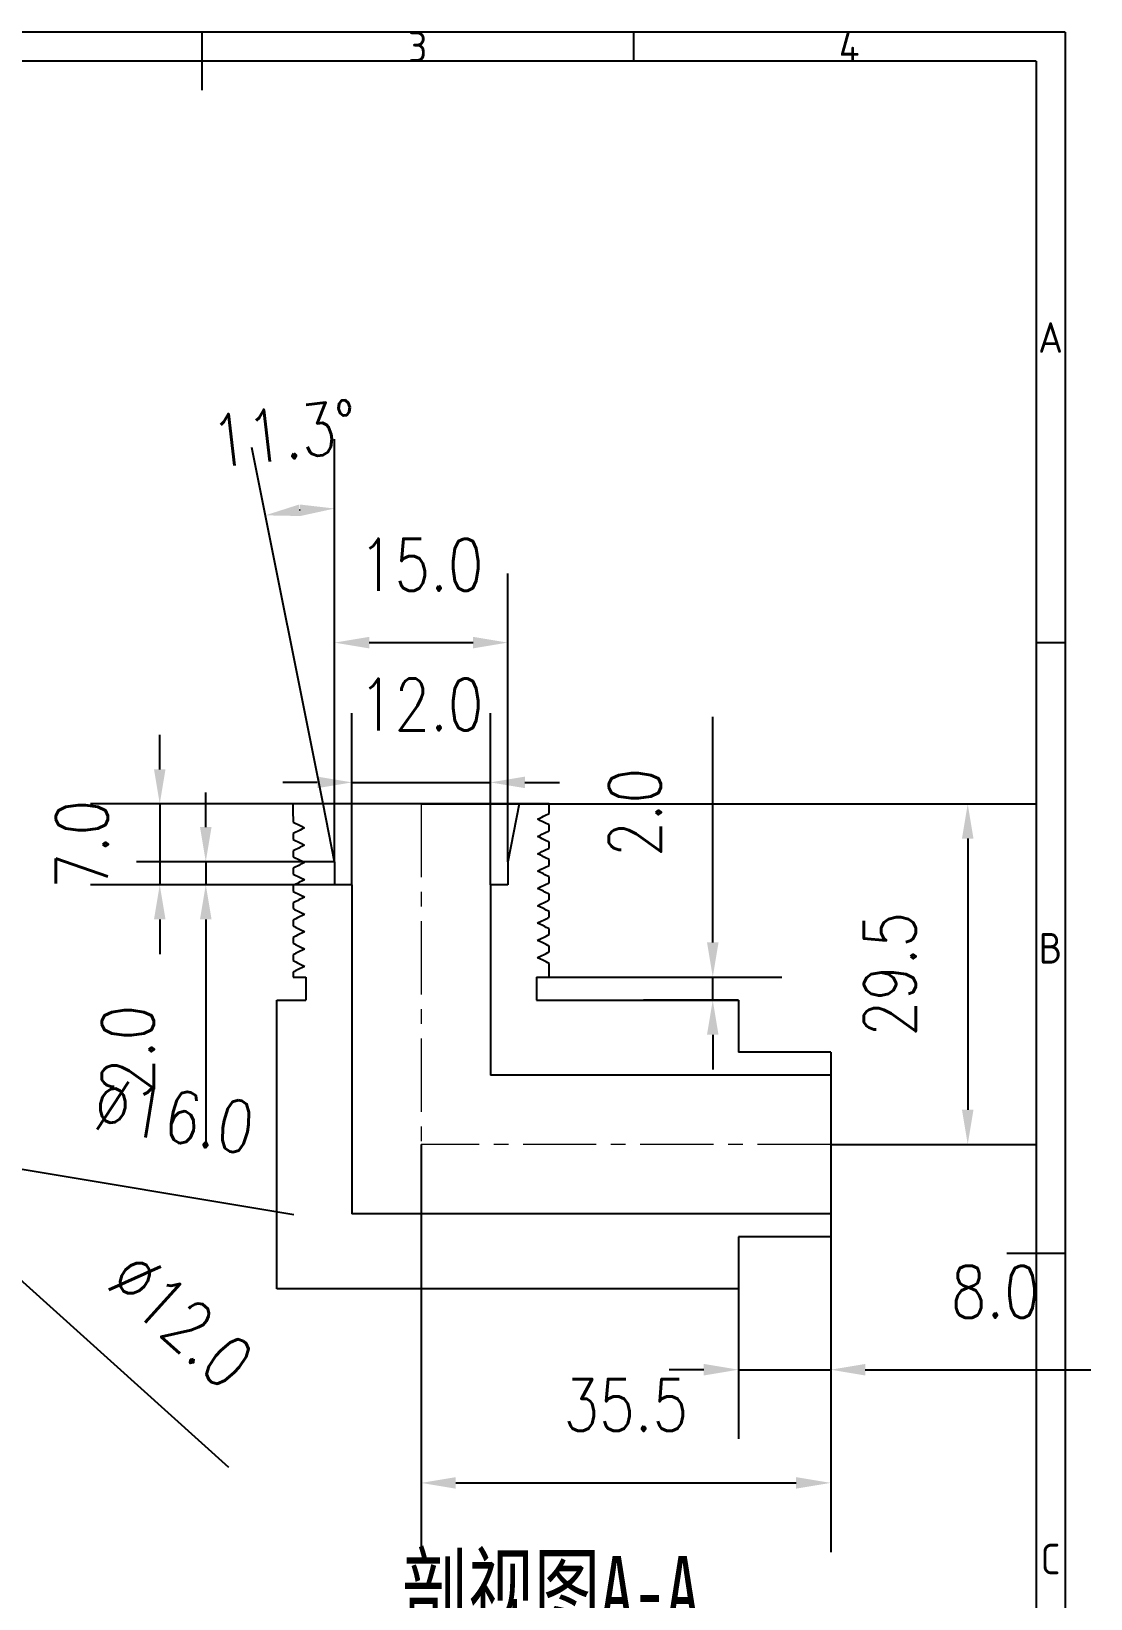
# Model space of a CAD drawing. Header units: millimetres. Extents: x -8604 to -3995, y 3123 to 6155.
# Drawn here: x -5539 to -5447.2, y 4757.1 to 4892.9 of the extents above; entities that cross this region are included whole.
import ezdxf
from ezdxf.enums import TextEntityAlignment as Align

# ---------------------------------------------------------------- set-up
doc = ezdxf.new("R2010")
doc.units = ezdxf.units.MM
doc.linetypes.add('CENTERX2', pattern=[20.32, 12.7, -2.54, 2.54, -2.54])
doc.layers.get('DEFPOINTS').update_dxf_attribs({"color": 30})
doc.layers.add('6文字层', color=3, linetype='Continuous')
doc.layers.add('中心线2', color=3, linetype='CENTERX2', lineweight=15)
doc.layers.add('画图', color=7, linetype='Continuous', lineweight=25)
doc.styles.add('ACISOTS', font='isocp.shx', dxfattribs={"bigfont": 'gbcbig.shx'})
doc.styles.add('TH_GBDIM', font='romans.shx', dxfattribs={"width": 0.8, "bigfont": 'gbcbig.shx'})
doc.styles.add('一比二', font='', dxfattribs={"width": 0.7, "height": 6})
doc.styles.get('一比二').set_extended_font_data('SimSun')
doc.dimstyles.new('TH_GBDIM', dxfattribs={"dimscale": 3, "dimtxt": 3.5, "dimasz": 2.5, "dimexe": 2, "dimexo": 0, "dimgap": 1.5, "dimtad": 1, "dimdec": 1, "dimzin": 0, "dimdsep": 46, "dimtxsty": 'TH_GBDIM', "dimcen": 2.5, "dimclrd": 130, "dimclre": 130, "dimclrt": 3, "dimadec": 0, "dimazin": 0, "dimtfac": 0.714286, "dimtdec": 1, "dimtmove": 0, "dimatfit": 3, "dimfxl": 1, "dimtzin": 0, "dimlwd": -1, "dimlwe": -1, "dimarcsym": 0})

# ---------------------------------------------------------------- blocks, each defined once
blk = doc.blocks.new('*D1774')
at = {"color": 130, "transparency": 16777216}
for p, q in [((-5559.65, 4802.43), (-5561.88, 4804.44)), ((-5557.42, 4800.42), (-5548.5, 4792.39)), ((-5521.87, 4768.42), (-5546.27, 4790.39))]:
    blk.add_line(p, q, dxfattribs=at)
for points in [[(-5559.32, 4802.8), (-5559.99, 4802.06), (-5557.42, 4800.42)], [(-5545.94, 4790.76), (-5546.61, 4790.02), (-5548.5, 4792.39)]]:
    blk.add_solid(points, dxfattribs=at)
at = {"layer": 'DEFPOINTS', "color": 0, "transparency": 16777216}
for p in [(-5557.42, 4800.42), (-5548.5, 4792.39)]:
    blk.add_point(p, dxfattribs=at)
at = {"color": 3, "transparency": 16777216, "insert": (-5525.99, 4781.21), "char_height": 4.5, "attachment_point": 5, "rotation": 318.0066, "style": 'TH_GBDIM'}
blk.add_mtext('∅12.0', dxfattribs=at)
blk = doc.blocks.new('*D1763')
at = {"color": 130, "transparency": 16777216}
for p, q in [((-5512.69, 4820.91), (-5512.69, 4845.89)), ((-5497.69, 4820.91), (-5497.69, 4845.89)), ((-5509.69, 4839.89), (-5500.69, 4839.89))]:
    blk.add_line(p, q, dxfattribs=at)
for points in [[(-5509.69, 4840.39), (-5509.69, 4839.39), (-5512.69, 4839.89)], [(-5500.69, 4840.39), (-5500.69, 4839.39), (-5497.69, 4839.89)]]:
    blk.add_solid(points, dxfattribs=at)
at = {"layer": 'DEFPOINTS', "color": 0, "transparency": 16777216}
for p in [(-5497.69, 4839.89), (-5512.69, 4820.91), (-5497.69, 4820.91)]:
    blk.add_point(p, dxfattribs=at)
at = {"color": 3, "transparency": 16777216, "insert": (-5505.19, 4846.64), "char_height": 4.5, "attachment_point": 5, "style": 'TH_GBDIM'}
blk.add_mtext('15.0', dxfattribs=at)
blk = doc.blocks.new('*D1775')
at = {"color": 130, "transparency": 16777216}
for p, q in [((-5511.19, 4818.91), (-5511.19, 4833.78)), ((-5499.19, 4818.91), (-5499.19, 4833.78)), ((-5514.19, 4827.78), (-5517.19, 4827.78)), ((-5511.19, 4827.78), (-5499.19, 4827.78)), ((-5496.19, 4827.78), (-5493.19, 4827.78))]:
    blk.add_line(p, q, dxfattribs=at)
for points in [[(-5514.19, 4828.28), (-5514.19, 4827.28), (-5511.19, 4827.78)], [(-5496.19, 4828.28), (-5496.19, 4827.28), (-5499.19, 4827.78)]]:
    blk.add_solid(points, dxfattribs=at)
at = {"layer": 'DEFPOINTS', "color": 0, "transparency": 16777216}
for p in [(-5499.19, 4827.78), (-5511.19, 4818.91), (-5499.19, 4818.91)]:
    blk.add_point(p, dxfattribs=at)
at = {"color": 3, "transparency": 16777216, "insert": (-5505.19, 4834.53), "char_height": 4.5, "attachment_point": 5, "style": 'TH_GBDIM'}
blk.add_mtext('12.0', dxfattribs=at)
blk = doc.blocks.new('*D1764')
at = {"color": 130, "transparency": 16777216}
for p, q in [((-5527.85, 4828.91), (-5527.85, 4831.91)), ((-5516.29, 4825.91), (-5533.85, 4825.91)), ((-5527.85, 4825.91), (-5527.85, 4818.91)), ((-5512.69, 4818.91), (-5533.85, 4818.91)), ((-5527.85, 4815.91), (-5527.85, 4812.91))]:
    blk.add_line(p, q, dxfattribs=at)
for points in [[(-5528.35, 4828.91), (-5527.35, 4828.91), (-5527.85, 4825.91)], [(-5528.35, 4815.91), (-5527.35, 4815.91), (-5527.85, 4818.91)]]:
    blk.add_solid(points, dxfattribs=at)
at = {"layer": 'DEFPOINTS', "color": 0, "transparency": 16777216}
for p in [(-5516.29, 4825.91), (-5527.85, 4818.91), (-5512.69, 4818.91)]:
    blk.add_point(p, dxfattribs=at)
at = {"color": 3, "transparency": 16777216, "insert": (-5534.6, 4822.41), "char_height": 4.5, "attachment_point": 5, "rotation": 90, "style": 'TH_GBDIM'}
blk.add_mtext('7.0', dxfattribs=at)
blk = doc.blocks.new('*D1776')
at = {"color": 130, "transparency": 16777216}
for p, q in [((-5494.09, 4825.91), (-5451.81, 4825.91)), ((-5457.81, 4822.91), (-5457.81, 4799.41)), ((-5469.69, 4796.41), (-5451.81, 4796.41))]:
    blk.add_line(p, q, dxfattribs=at)
for points in [[(-5458.31, 4822.91), (-5457.31, 4822.91), (-5457.81, 4825.91)], [(-5458.31, 4799.41), (-5457.31, 4799.41), (-5457.81, 4796.41)]]:
    blk.add_solid(points, dxfattribs=at)
at = {"layer": 'DEFPOINTS', "color": 0, "transparency": 16777216}
for p in [(-5494.09, 4825.91), (-5469.69, 4796.41), (-5457.81, 4796.41)]:
    blk.add_point(p, dxfattribs=at)
at = {"color": 3, "transparency": 16777216, "insert": (-5464.56, 4811.16), "char_height": 4.5, "attachment_point": 5, "rotation": 90, "style": 'TH_GBDIM'}
blk.add_mtext('29.5', dxfattribs=at)
blk = doc.blocks.new('*D1777')
at = {"color": 130, "transparency": 16777216}
for p, q in [((-5505.19, 4796.41), (-5505.19, 4761.08)), ((-5469.69, 4788.41), (-5469.69, 4761.08)), ((-5502.19, 4767.08), (-5472.69, 4767.08))]:
    blk.add_line(p, q, dxfattribs=at)
for points in [[(-5502.19, 4767.58), (-5502.19, 4766.58), (-5505.19, 4767.08)], [(-5472.69, 4767.58), (-5472.69, 4766.58), (-5469.69, 4767.08)]]:
    blk.add_solid(points, dxfattribs=at)
at = {"layer": 'DEFPOINTS', "color": 0, "transparency": 16777216}
for p in [(-5505.19, 4796.41), (-5469.69, 4788.41), (-5469.69, 4767.08)]:
    blk.add_point(p, dxfattribs=at)
at = {"color": 3, "transparency": 16777216, "insert": (-5487.44, 4773.83), "char_height": 4.5, "attachment_point": 5, "style": 'TH_GBDIM'}
blk.add_mtext('35.5', dxfattribs=at)
blk = doc.blocks.new('*D1765')
at = {"color": 130, "transparency": 16777216}
for p, q in [((-5469.69, 4788.41), (-5469.69, 4770.89)), ((-5477.69, 4783.91), (-5477.69, 4770.89)), ((-5480.69, 4776.89), (-5483.69, 4776.89)), ((-5477.69, 4776.89), (-5469.69, 4776.89)), ((-5466.69, 4776.89), (-5447.15, 4776.89))]:
    blk.add_line(p, q, dxfattribs=at)
for points in [[(-5480.69, 4777.39), (-5480.69, 4776.39), (-5477.69, 4776.89)], [(-5466.69, 4777.39), (-5466.69, 4776.39), (-5469.69, 4776.89)]]:
    blk.add_solid(points, dxfattribs=at)
at = {"layer": 'DEFPOINTS', "color": 0, "transparency": 16777216}
for p in [(-5469.69, 4788.41), (-5477.69, 4783.91), (-5469.69, 4776.89)]:
    blk.add_point(p, dxfattribs=at)
at = {"color": 3, "transparency": 16777216, "insert": (-5455.42, 4783.64), "char_height": 4.5, "attachment_point": 5, "style": 'TH_GBDIM'}
blk.add_mtext('8.0', dxfattribs=at)
blk = doc.blocks.new('*D1766')
at = {"color": 130, "transparency": 16777216}
for p, q in [((-5523.86, 4823.91), (-5523.86, 4826.91)), ((-5512.69, 4820.91), (-5529.86, 4820.91)), ((-5523.86, 4820.91), (-5523.86, 4818.91)), ((-5512.69, 4818.91), (-5529.86, 4818.91)), ((-5523.86, 4815.91), (-5523.86, 4796.37))]:
    blk.add_line(p, q, dxfattribs=at)
for points in [[(-5524.36, 4823.91), (-5523.36, 4823.91), (-5523.86, 4820.91)], [(-5524.36, 4815.91), (-5523.36, 4815.91), (-5523.86, 4818.91)]]:
    blk.add_solid(points, dxfattribs=at)
at = {"layer": 'DEFPOINTS', "color": 0, "transparency": 16777216}
for p in [(-5512.69, 4820.91), (-5523.86, 4818.91), (-5512.69, 4818.91)]:
    blk.add_point(p, dxfattribs=at)
at = {"color": 3, "transparency": 16777216, "insert": (-5530.61, 4804.64), "char_height": 4.5, "attachment_point": 5, "rotation": 90, "style": 'TH_GBDIM'}
blk.add_mtext('2.0', dxfattribs=at)
blk = doc.blocks.new('*D1767')
at = {"color": 130, "transparency": 16777216}
for p, q in [((-5479.91, 4813.91), (-5479.91, 4833.45)), ((-5494.09, 4810.91), (-5473.91, 4810.91)), ((-5479.91, 4808.91), (-5479.91, 4810.91)), ((-5477.69, 4808.91), (-5485.91, 4808.91)), ((-5479.91, 4805.91), (-5479.91, 4802.91))]:
    blk.add_line(p, q, dxfattribs=at)
for points in [[(-5480.41, 4813.91), (-5479.41, 4813.91), (-5479.91, 4810.91)], [(-5480.41, 4805.91), (-5479.41, 4805.91), (-5479.91, 4808.91)]]:
    blk.add_solid(points, dxfattribs=at)
at = {"layer": 'DEFPOINTS', "color": 0, "transparency": 16777216}
for p in [(-5494.09, 4810.91), (-5479.91, 4808.91), (-5477.69, 4808.91)]:
    blk.add_point(p, dxfattribs=at)
at = {"color": 3, "transparency": 16777216, "insert": (-5486.66, 4825.18), "char_height": 4.5, "attachment_point": 5, "rotation": 90, "style": 'TH_GBDIM'}
blk.add_mtext('2.0', dxfattribs=at)
blk = doc.blocks.new('*D1769')
at = {"color": 130, "transparency": 16777216}
for p, q in [((-5563.81, 4798.21), (-5566.77, 4798.7)), ((-5560.85, 4797.72), (-5545.07, 4795.1)), ((-5516.24, 4790.32), (-5542.11, 4794.61))]:
    blk.add_line(p, q, dxfattribs=at)
for points in [[(-5563.73, 4798.7), (-5563.9, 4797.72), (-5560.85, 4797.72)], [(-5542.03, 4795.1), (-5542.19, 4794.12), (-5545.07, 4795.1)]]:
    blk.add_solid(points, dxfattribs=at)
at = {"layer": 'DEFPOINTS', "color": 0, "transparency": 16777216}
for p in [(-5560.85, 4797.72), (-5545.07, 4795.1)]:
    blk.add_point(p, dxfattribs=at)
at = {"color": 3, "transparency": 16777216, "insert": (-5526.59, 4798.88), "char_height": 4.5, "attachment_point": 5, "rotation": 350.5797, "style": 'TH_GBDIM'}
blk.add_mtext('∅16.0', dxfattribs=at)
blk = doc.blocks.new('*D1770')
at = {"color": 130, "transparency": 16777216}
for p, q in [((-5513.69, 4825.91), (-5519.87, 4856.8)), ((-5512.69, 4820.91), (-5512.69, 4857.51))]:
    blk.add_line(p, q, dxfattribs=at)
blk.add_arc((-5512.69, 4820.91), 30.6, 95.6193, 95.6906, dxfattribs=at)
for points in [[(-5515.65, 4850.86), (-5515.8, 4851.85), (-5518.7, 4850.92)], [(-5515.72, 4851.86), (-5515.67, 4850.86), (-5512.69, 4851.51)]]:
    blk.add_solid(points, dxfattribs=at)
at = {"layer": 'DEFPOINTS', "color": 0, "transparency": 16777216}
for p in [(-5514.71, 4851.44), (-5513.69, 4825.91), (-5512.69, 4820.91), (-5512.69, 4820.91), (-5512.69, 4818.91)]:
    blk.add_point(p, dxfattribs=at)
at = {"color": 3, "transparency": 16777216, "insert": (-5517.04, 4858.01), "char_height": 4.5, "attachment_point": 5, "rotation": 6.6803, "style": 'TH_GBDIM'}
blk.add_mtext('11.3°', dxfattribs=at)

msp = doc.modelspace()

# ---------------------------------------------------------------- linework, layer by layer
msp.add_line((-5451.89, 4890.27), (-5451.89, 4683.63))
at = {"color": 7, "linetype": 'Continuous', "lineweight": 25}
for p, q in [((-5516.29, 4824.84), (-5516.29, 4825.84)), ((-5505.19, 4825.91), (-5494.09, 4825.91)), ((-5494.09, 4825.09), (-5494.09, 4825.91)), ((-5516.29, 4824.82), (-5516.29, 4824.34)), ((-5494.09, 4823.59), (-5494.09, 4824.09)), ((-5516.29, 4823.34), (-5516.29, 4822.84)), ((-5494.09, 4822.09), (-5494.09, 4822.59)), ((-5516.29, 4821.84), (-5516.29, 4821.34)), ((-5516.29, 4820.34), (-5516.29, 4819.84)), ((-5494.09, 4820.59), (-5494.09, 4821.09)), ((-5516.29, 4818.84), (-5516.29, 4818.34)), ((-5494.09, 4819.09), (-5494.09, 4819.59)), ((-5516.29, 4817.34), (-5516.29, 4816.84)), ((-5494.09, 4817.59), (-5494.09, 4818.09)), ((-5516.29, 4815.84), (-5516.29, 4815.34)), ((-5494.09, 4816.09), (-5494.09, 4816.59)), ((-5494.09, 4814.59), (-5494.09, 4815.09)), ((-5516.29, 4814.34), (-5516.29, 4813.84)), ((-5494.09, 4813.09), (-5494.09, 4813.59)), ((-5516.29, 4812.84), (-5516.29, 4812.34)), ((-5494.09, 4810.91), (-5494.09, 4812.09)), ((-5516.29, 4811.34), (-5516.29, 4810.91))]:
    msp.add_line(p, q, dxfattribs=at)
for points, knots in [([(-5516.29, 4824.34), (-5516.13, 4824.26), (-5515.81, 4824.1), (-5515.5, 4823.94), (-5515.3, 4823.84)], [0, 0, 0, 0, 0.528198, 1, 1, 1, 1]), ([(-5495.1, 4824.59), (-5494.93, 4824.68), (-5494.59, 4824.84), (-5494.26, 4825.01), (-5494.09, 4825.09)], [0, 0, 0, 0, 0.4999825, 1, 1, 1, 1]), ([(-5494.09, 4824.09), (-5494.26, 4824.18), (-5494.59, 4824.34), (-5494.91, 4824.5), (-5495.1, 4824.59)], [0, 0, 0, 0, 0.5104775, 1, 1, 1, 1]), ([(-5515.3, 4823.84), (-5515.46, 4823.76), (-5515.8, 4823.59), (-5516.13, 4823.43), (-5516.29, 4823.34)], [0, 0, 0, 0, 0.499997, 1, 1, 1, 1]), ([(-5516.29, 4822.84), (-5516.13, 4822.76), (-5515.81, 4822.6), (-5515.5, 4822.44), (-5515.3, 4822.34)], [0, 0, 0, 0, 0.528198, 1, 1, 1, 1]), ([(-5495.1, 4823.09), (-5494.93, 4823.18), (-5494.59, 4823.34), (-5494.26, 4823.51), (-5494.09, 4823.59)], [0, 0, 0, 0, 0.499982, 1, 1, 1, 1]), ([(-5494.09, 4822.59), (-5494.26, 4822.68), (-5494.59, 4822.84), (-5494.91, 4823), (-5495.1, 4823.09)], [0, 0, 0, 0, 0.510477, 1, 1, 1, 1]), ([(-5515.3, 4822.34), (-5515.46, 4822.26), (-5515.8, 4822.09), (-5516.13, 4821.93), (-5516.29, 4821.84)], [0, 0, 0, 0, 0.4999966, 1, 1, 1, 1]), ([(-5516.29, 4821.34), (-5516.13, 4821.26), (-5515.81, 4821.1), (-5515.5, 4820.94), (-5515.3, 4820.84)], [0, 0, 0, 0, 0.528198, 1, 1, 1, 1]), ([(-5495.1, 4821.59), (-5494.93, 4821.68), (-5494.59, 4821.84), (-5494.26, 4822.01), (-5494.09, 4822.09)], [0, 0, 0, 0, 0.499982, 1, 1, 1, 1]), ([(-5494.09, 4821.09), (-5494.26, 4821.18), (-5494.59, 4821.34), (-5494.91, 4821.5), (-5495.1, 4821.59)], [0, 0, 0, 0, 0.510477, 1, 1, 1, 1]), ([(-5515.3, 4820.84), (-5515.46, 4820.76), (-5515.8, 4820.59), (-5516.13, 4820.43), (-5516.29, 4820.34)], [0, 0, 0, 0, 0.499997, 1, 1, 1, 1]), ([(-5516.29, 4819.84), (-5516.13, 4819.76), (-5515.81, 4819.6), (-5515.5, 4819.44), (-5515.3, 4819.34)], [0, 0, 0, 0, 0.528198, 1, 1, 1, 1]), ([(-5495.1, 4820.09), (-5494.93, 4820.18), (-5494.59, 4820.34), (-5494.26, 4820.51), (-5494.09, 4820.59)], [0, 0, 0, 0, 0.4999825, 1, 1, 1, 1]), ([(-5494.09, 4819.59), (-5494.26, 4819.68), (-5494.59, 4819.84), (-5494.91, 4820), (-5495.1, 4820.09)], [0, 0, 0, 0, 0.510477, 1, 1, 1, 1]), ([(-5515.3, 4819.34), (-5515.46, 4819.26), (-5515.8, 4819.09), (-5516.13, 4818.93), (-5516.29, 4818.84)], [0, 0, 0, 0, 0.499997, 1, 1, 1, 1]), ([(-5495.1, 4818.59), (-5494.93, 4818.68), (-5494.59, 4818.84), (-5494.26, 4819.01), (-5494.09, 4819.09)], [0, 0, 0, 0, 0.499982, 1, 1, 1, 1]), ([(-5494.09, 4818.09), (-5494.26, 4818.18), (-5494.59, 4818.34), (-5494.91, 4818.5), (-5495.1, 4818.59)], [0, 0, 0, 0, 0.510477, 1, 1, 1, 1]), ([(-5516.29, 4818.34), (-5516.13, 4818.26), (-5515.81, 4818.1), (-5515.5, 4817.94), (-5515.3, 4817.84)], [0, 0, 0, 0, 0.528198, 1, 1, 1, 1]), ([(-5515.3, 4817.84), (-5515.46, 4817.76), (-5515.8, 4817.59), (-5516.13, 4817.43), (-5516.29, 4817.34)], [0, 0, 0, 0, 0.499997, 1, 1, 1, 1]), ([(-5495.1, 4817.09), (-5494.93, 4817.18), (-5494.59, 4817.34), (-5494.26, 4817.51), (-5494.09, 4817.59)], [0, 0, 0, 0, 0.499982, 1, 1, 1, 1]), ([(-5516.29, 4816.84), (-5516.13, 4816.76), (-5515.81, 4816.6), (-5515.5, 4816.44), (-5515.3, 4816.34)], [0, 0, 0, 0, 0.528198, 1, 1, 1, 1]), ([(-5515.3, 4816.34), (-5515.46, 4816.26), (-5515.8, 4816.09), (-5516.13, 4815.93), (-5516.29, 4815.84)], [0, 0, 0, 0, 0.499997, 1, 1, 1, 1]), ([(-5494.09, 4816.59), (-5494.26, 4816.68), (-5494.59, 4816.84), (-5494.91, 4817), (-5495.1, 4817.09)], [0, 0, 0, 0, 0.510477, 1, 1, 1, 1]), ([(-5495.1, 4815.59), (-5494.93, 4815.68), (-5494.59, 4815.84), (-5494.26, 4816.01), (-5494.09, 4816.09)], [0, 0, 0, 0, 0.499982, 1, 1, 1, 1]), ([(-5516.29, 4815.34), (-5516.13, 4815.26), (-5515.81, 4815.1), (-5515.5, 4814.94), (-5515.3, 4814.84)], [0, 0, 0, 0, 0.528198, 1, 1, 1, 1]), ([(-5515.3, 4814.84), (-5515.46, 4814.76), (-5515.8, 4814.59), (-5516.13, 4814.43), (-5516.29, 4814.34)], [0, 0, 0, 0, 0.499997, 1, 1, 1, 1]), ([(-5494.09, 4815.09), (-5494.26, 4815.18), (-5494.59, 4815.34), (-5494.91, 4815.5), (-5495.1, 4815.59)], [0, 0, 0, 0, 0.510477, 1, 1, 1, 1]), ([(-5495.1, 4814.09), (-5494.93, 4814.18), (-5494.59, 4814.34), (-5494.26, 4814.51), (-5494.09, 4814.59)], [0, 0, 0, 0, 0.499982, 1, 1, 1, 1]), ([(-5516.29, 4813.84), (-5516.13, 4813.76), (-5515.81, 4813.6), (-5515.5, 4813.44), (-5515.3, 4813.34)], [0, 0, 0, 0, 0.528198, 1, 1, 1, 1]), ([(-5515.3, 4813.34), (-5515.46, 4813.26), (-5515.8, 4813.09), (-5516.13, 4812.93), (-5516.29, 4812.84)], [0, 0, 0, 0, 0.4999966, 1, 1, 1, 1]), ([(-5494.09, 4813.59), (-5494.26, 4813.68), (-5494.59, 4813.84), (-5494.91, 4814), (-5495.1, 4814.09)], [0, 0, 0, 0, 0.510477, 1, 1, 1, 1]), ([(-5495.1, 4812.59), (-5494.93, 4812.68), (-5494.59, 4812.84), (-5494.26, 4813.01), (-5494.09, 4813.09)], [0, 0, 0, 0, 0.499982, 1, 1, 1, 1]), ([(-5516.29, 4812.34), (-5516.13, 4812.26), (-5515.81, 4812.1), (-5515.5, 4811.94), (-5515.3, 4811.84)], [0, 0, 0, 0, 0.528198, 1, 1, 1, 1]), ([(-5515.3, 4811.84), (-5515.46, 4811.76), (-5515.8, 4811.59), (-5516.13, 4811.43), (-5516.29, 4811.34)], [0, 0, 0, 0, 0.499997, 1, 1, 1, 1]), ([(-5494.09, 4812.09), (-5494.26, 4812.18), (-5494.59, 4812.34), (-5494.91, 4812.5), (-5495.1, 4812.59)], [0, 0, 0, 0, 0.510477, 1, 1, 1, 1])]:
    msp.add_open_spline(points, degree=3, knots=knots, dxfattribs=at)
at = {"layer": '6文字层', "ltscale": 7}
for p, q in [((-5449.37, 4892.79), (-5599.06, 4892.79)), ((-5524.21, 4892.79), (-5524.21, 4887.75)), ((-5524.21, 4892.79), (-5524.21, 4890.27)), ((-5486.79, 4892.79), (-5486.79, 4890.27)), ((-5449.37, 4892.79), (-5449.37, 4681.11)), ((-5451.89, 4890.27), (-5586.46, 4890.27)), ((-5449.37, 4839.87), (-5451.89, 4839.87)), ((-5449.37, 4786.95), (-5454.41, 4786.95)), ((-5449.37, 4786.95), (-5451.89, 4786.95))]:
    msp.add_line(p, q, dxfattribs=at)
at = {"layer": '中心线2', "ltscale": 0.5}
for p in [(-5505.19, 4825.91), (-5469.69, 4796.41)]:
    msp.add_line(p, (-5505.19, 4796.41), dxfattribs=at)
at = {"layer": '画图'}
for p, q in [((-5494.09, 4825.91), (-5516.29, 4825.91)), ((-5494.09, 4825.91), (-5516.29, 4825.91)), ((-5512.69, 4820.91), (-5513.69, 4825.91)), ((-5496.69, 4825.91), (-5497.69, 4820.91)), ((-5512.69, 4820.91), (-5512.69, 4818.91)), ((-5497.69, 4820.91), (-5497.69, 4818.91)), ((-5511.19, 4818.91), (-5512.69, 4818.91)), ((-5511.19, 4818.91), (-5511.19, 4790.41)), ((-5499.19, 4818.91), (-5499.19, 4802.41)), ((-5497.69, 4818.91), (-5499.19, 4818.91)), ((-5516.29, 4810.91), (-5515.19, 4810.91)), ((-5515.19, 4810.91), (-5515.19, 4808.91)), ((-5495.19, 4810.91), (-5495.19, 4808.91)), ((-5495.19, 4810.91), (-5494.09, 4810.91)), ((-5517.69, 4808.91), (-5515.19, 4808.91)), ((-5517.69, 4783.91), (-5517.69, 4808.91)), ((-5495.19, 4808.91), (-5477.69, 4808.91)), ((-5477.69, 4808.91), (-5477.69, 4804.41)), ((-5469.69, 4804.41), (-5477.69, 4804.41)), ((-5469.69, 4804.41), (-5469.69, 4788.41)), ((-5469.69, 4802.41), (-5499.19, 4802.41)), ((-5469.69, 4790.41), (-5511.19, 4790.41)), ((-5477.69, 4788.41), (-5477.69, 4783.91)), ((-5469.69, 4788.41), (-5477.69, 4788.41)), ((-5477.69, 4783.91), (-5517.69, 4783.91))]:
    msp.add_line(p, q, dxfattribs=at)

# ---------------------------------------------------------------- texts
at = {"style": 'ACISOTS'}
msp.add_text('B', height=2.65, dxfattribs=at).set_placement((-5450.63, 4813.41), align=Align.MIDDLE)
at = {"insert": (-5506.85, 4760.76), "char_height": 6, "attachment_point": 1, "style": '一比二'}
msp.add_mtext_dynamic_manual_height_columns('剖视图A-A\\P   1:1', width=37.9424, gutter_width=30, heights=[0], dxfattribs=at)
at = {"layer": '6文字层', "ltscale": 7, "style": 'ACISOTS'}
for s, p in [('3', (-5505.5, 4891.53)), ('4', (-5468.08, 4891.53)), ('A', (-5450.63, 4866.33)), ('C', (-5450.63, 4760.49))]:
    msp.add_text(s, height=2.65, dxfattribs=at).set_placement(p, align=Align.MIDDLE)

# ---------------------------------------------------------------- dimensions: what is measured, and where the dimension line sits
dim = msp.add_angular_dim_2l(base=(-5514.71, 4851.44), line1=((-5512.69, 4820.91), (-5513.69, 4825.91)), line2=((-5512.69, 4820.91), (-5512.69, 4818.91)), dimstyle='TH_GBDIM', override={"dimtxt": 1.5, "dimasz": 1, "dimadec": 1})
dim.commit()
dim.dimension.update_dxf_attribs({"geometry": '*D1770', "text_midpoint": (-5516.25, 4851.3), "dimtype": 162})
for base, p1, p2, picture, middle in [((-5497.69, 4839.89), (-5512.69, 4820.91), (-5497.69, 4820.91), '*D1763', (-5505.19, 4839.89)), ((-5499.19, 4827.78), (-5511.19, 4818.91), (-5499.19, 4818.91), '*D1775', (-5505.19, 4827.78))]:
    dim = msp.add_linear_dim(base=base, p1=p1, p2=p2, dimstyle='TH_GBDIM', override={"dimtxt": 1.5, "dimasz": 1})
    dim.commit()
    dim.dimension.update_dxf_attribs({"geometry": picture, "text_midpoint": middle, "dimtype": 160})
for base, p1, p2, picture, middle in [((-5479.91, 4808.91), (-5494.09, 4810.91), (-5477.69, 4808.91), '*D1767', (-5479.91, 4825.18)), ((-5527.85, 4818.91), (-5516.29, 4825.91), (-5512.69, 4818.91), '*D1764', (-5527.85, 4822.41)), ((-5523.86, 4818.91), (-5512.69, 4820.91), (-5512.69, 4818.91), '*D1766', (-5523.86, 4804.64)), ((-5457.81, 4796.41), (-5494.09, 4825.91), (-5469.69, 4796.41), '*D1776', (-5457.81, 4811.16))]:
    dim = msp.add_linear_dim(base=base, p1=p1, p2=p2, angle=90, dimstyle='TH_GBDIM', override={"dimtxt": 1.5, "dimasz": 1})
    dim.commit()
    dim.dimension.update_dxf_attribs({"geometry": picture, "text_midpoint": middle, "dimtype": 160})
dim = msp.add_diameter_dim_2p(p1=(-5557.42, 4800.42), p2=(-5548.5, 4792.39), dimstyle='TH_GBDIM', override={"dimtxt": 1.5, "dimasz": 1})
dim.commit()
dim.dimension.update_dxf_attribs({"geometry": '*D1774', "text_midpoint": (-5530.51, 4776.19), "dimtype": 163})
dim = msp.add_diameter_dim_2p(p1=(-5560.85, 4797.72), p2=(-5545.07, 4795.1), dimstyle='TH_GBDIM', override={"dimtxt": 1.5, "dimasz": 1})
dim.commit()
dim.dimension.update_dxf_attribs({"geometry": '*D1769', "text_midpoint": (-5526.59, 4798.88)})
for base, p1, picture, middle in [((-5469.69, 4767.08), (-5505.19, 4796.41), '*D1777', (-5487.44, 4773.83)), ((-5469.69, 4776.89), (-5477.69, 4783.91), '*D1765', (-5455.42, 4783.64))]:
    dim = msp.add_linear_dim(base=base, p1=p1, p2=(-5469.69, 4788.41), dimstyle='TH_GBDIM', override={"dimtxt": 1.5, "dimasz": 1})
    dim.commit()
    dim.dimension.update_dxf_attribs({"geometry": picture, "text_midpoint": middle})

doc.saveas('drawing.dxf')
